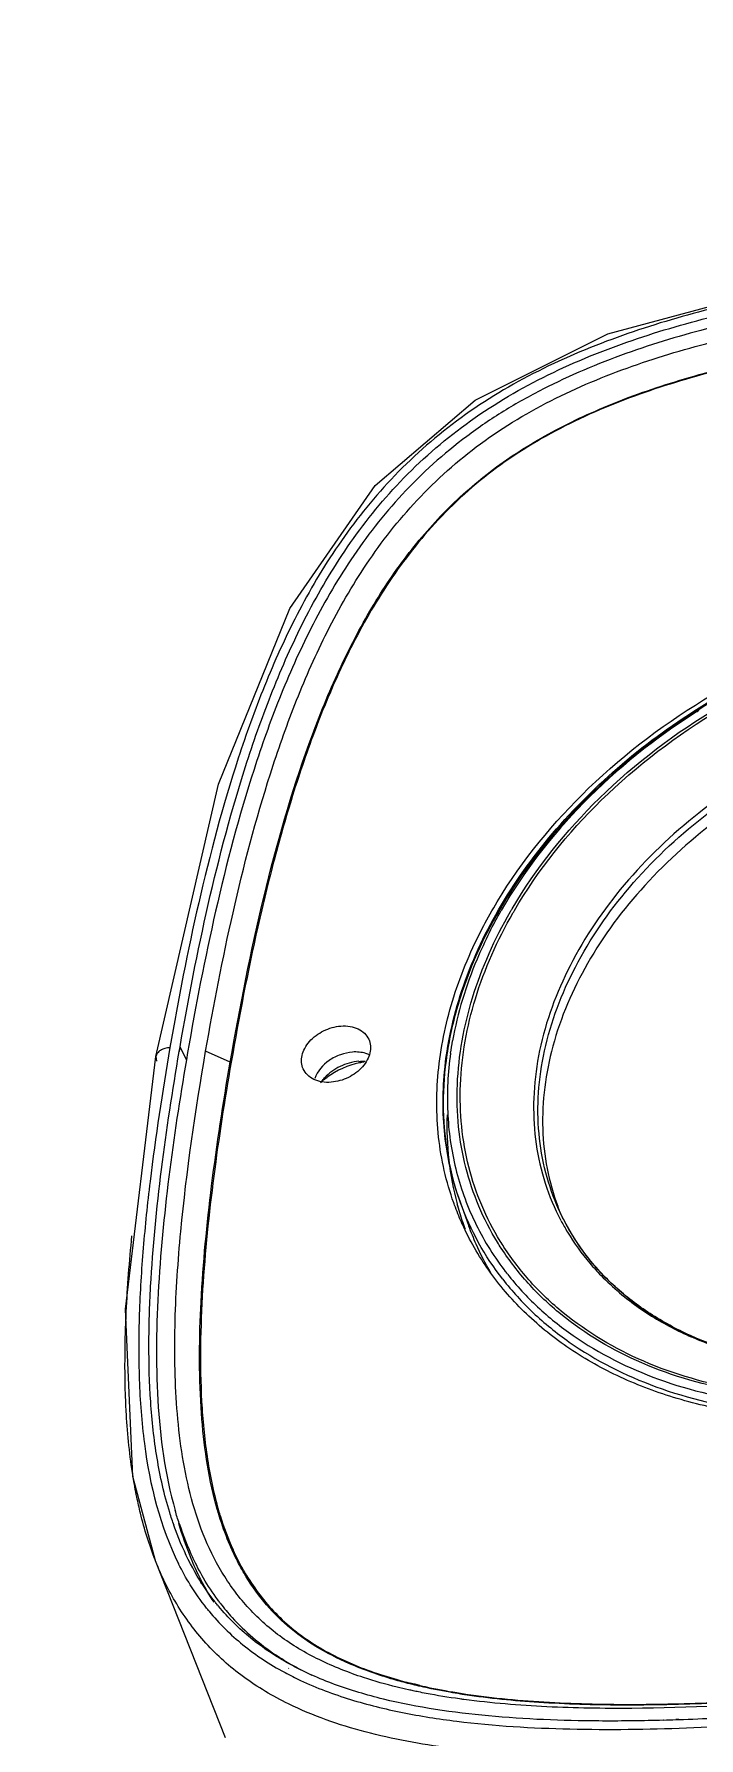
# Model space of a CAD drawing. Header units: feet. Extents: x -99009 to 3252343, y -11094690 to 9035152.
# Drawn here: x 2462316.4 to 2462440.1, y -1912005 to -1911688 of the extents above; entities that cross this region are included whole.
import ezdxf

# ---------------------------------------------------------------- set-up
doc = ezdxf.new("R2010")
doc.units = ezdxf.units.FT
doc.layers.add('1', color=1, linetype='Continuous')
doc.layers.add('ASSEM_MEMBER_1', color=7, linetype='Continuous')

# ---------------------------------------------------------------- blocks, each defined once
blk = doc.blocks.new('CAMERA 01')
at = {"layer": 'ASSEM_MEMBER_1', "color": 7, "linetype": 'Continuous', "transparency": 33554684}
for p, q in [((1849197.34, -2604.89), (1849197.32, -2605.41)), ((1849197.42, -2604.87), (1849197.4, -2605.39)), ((1849197.27, -2607.72), (1849197.24, -2608.42)), ((1849197.26, -2607.73), (1849197.24, -2608.42)), ((1849292.01, -2627.54), (1849291.88, -2627.48)), ((1849292.23, -2627.06), (1849292.12, -2626.98)), ((1849293.57, -2645.36), (1849289.22, -2643.79)), ((1849290.04, -2644.95), (1849290.09, -2644.95)), ((1849290.04, -2644.95), (1849290.08, -2644.96)), ((1849290.09, -2644.97), (1849290.04, -2644.95)), ((1849203.81, -2653.02), (1849203.79, -2652.94)), ((1849203.81, -2653.02), (1849203.79, -2652.94)), ((1849206.28, -2678.2), (1849206.21, -2678.08)), ((1849207.05, -2677.47), (1849206.98, -2677.36)), ((1849194.08, -2689.17), (1849227.06, -2702.17)), ((1849319.48, -2688.02), (1849319.77, -2688.15)), ((1849319.77, -2688.15), (1849321.81, -2692.72)), ((1849320.25, -2696.3), (1849322.65, -2697.48)), ((1849321.78, -2697.63), (1849322.65, -2697.48)), ((1849321.78, -2697.61), (1849322.65, -2697.48)), ((1849227.06, -2702.17), (1849227.1, -2702.18)), ((1849273.84, -2707.66), (1849320.83, -2701.98)), ((1849320.83, -2701.98), (1849320.01, -2701.88))]:
    blk.add_line(p, q, dxfattribs=at)
for points in [[(1849320.84, -2701.98), (1849371.52, -2690.25), (1849404.18, -2676.95), (1849427, -2661.07), (1849442.89, -2642.45), (1849455.17, -2617.75), (1849464.43, -2583.18), (1849470.58, -2533.44)], [(1849227.06, -2702.17), (1849242.7, -2706.35), (1849273.84, -2707.66)]]:
    blk.add_lwpolyline(points, dxfattribs=at)
for centre, radius, start, end in [((1849325.59, -2577.31), 62.32, 200.463, 203.8077), ((1849278.35, -2533.48), 126.3, 327.3825, 327.7375), ((1849562.87, -2617.09), 365.73, 178.6419, 180.4151), ((1849619.26, -2618.32), 422.14, 178.2476, 178.5628), ((1849310.43, -2588.39), 43.27, 242.0875, 244.3124), ((1849309.65, -2588.5), 42.29, 242.889, 245.6927), ((1849309.91, -2587.93), 42.92, 242.9962, 245.6908), ((1849310.4, -2588.45), 43.2, 244.313, 244.6233), ((1849307.99, -2587.11), 42.87, 247.8441, 248.4829), ((1849307.99, -2587.1), 42.88, 248.483, 249.3924), ((1849313.09, -2595), 53, 231.784, 232.012), ((1849313, -2595.12), 52.85, 232.0118, 232.891), ((1849304.51, -2561.05), 85.97, 299.9618, 300.3397), ((1849304.38, -2561.01), 86.62, 300.0371, 300.4441), ((1849311.29, -2596.48), 51.99, 232.089, 250.0763), ((1849306.92, -2594.92), 51.98, 239.5148, 246.0862), ((1849312.69, -2595.28), 50.67, 237.01, 238.5176), ((1849312.7, -2595.01), 50.36, 237.0517, 238.5692), ((1849304.96, -2563.04), 86.15, 296.8542, 299.934), ((1849303.43, -2562.14), 89.17, 297.8282, 301.1613), ((1849306.86, -2595.02), 51.86, 246.0978, 250.1074), ((1849343.19, -2625.67), 143.3, 187.6827, 188.0019), ((1849329.34, -2627.67), 129.31, 187.9784, 190.7838), ((1849328.29, -2625.51), 127.67, 188.6134, 188.9954), ((1849307.01, -2595.42), 52.35, 249.4562, 249.7858), ((1849307.01, -2595.4), 52.37, 249.7859, 250.6756), ((1849311.12, -2597.37), 52.28, 245.6953, 246.1127), ((1849307.02, -2595.38), 52.39, 250.6755, 251.0903), ((1849311.15, -2597.3), 52.35, 246.1141, 249.8897), ((1849306.95, -2595.43), 52.33, 251.2001, 254.9782), ((1849307.15, -2594.98), 52.82, 251.1486, 254.9126), ((1849311.19, -2597.21), 52.45, 249.8893, 250.3801), ((1849312.39, -2583.83), 63.97, 278.115, 280.1656), ((1849312.36, -2630.76), 112.05, 190.856, 191.5803), ((1849308.01, -2631.65), 107.61, 191.5816, 192.124), ((1849304.72, -2632.35), 104.24, 192.1243, 192.6194), ((1849298.08, -2631.26), 96.91, 192.9522, 193.1927), ((1849296.49, -2631.63), 95.27, 193.1924, 193.5288), ((1849296.94, -2631.48), 95.59, 193.0255, 193.552), ((1849294.03, -2632.22), 92.74, 193.5277, 194.1173), ((1849293.83, -2632.23), 92.39, 193.5517, 194.1417), ((1849304.3, -2660.66), 15.75, 347.4127, 350.4748), ((1849311.61, -2663.6), 8.32, 355.6445, 3.5856), ((1849304.64, -2661.3), 15.15, 318.4639, 320.1854), ((1849311.4, -2664.67), 8.04, 306.4119, 312.5849), ((1849304.32, -2661.03), 15.57, 320.1974, 324.1573), ((1849248.39, -2653.77), 46.79, 211.638, 213.8778), ((1849247.76, -2646.22), 45.52, 239.6705, 245.7749), ((1849245.52, -2657.82), 42.31, 230.4332, 230.831), ((1849245.67, -2657.63), 42.55, 230.8317, 231.8592), ((1849244.89, -2656.45), 42.39, 232.5848, 233.6149), ((1849246.13, -2654.71), 44.52, 233.6652, 239.8798), ((1849253.53, -2631.21), 61.8, 252.918, 254.0901), ((1849253.58, -2631.06), 61.78, 252.9295, 254.1031), ((1849254.49, -2627.83), 65.32, 254.0964, 255.8183), ((1849245.67, -2658.07), 44.16, 230.6267, 231.5768), ((1849245.88, -2657.81), 44.48, 231.5827, 238.3818), ((1849244.79, -2652.16), 46.68, 236.9107, 242.8046), ((1849243.97, -2640.89), 56.83, 248.0662, 248.7427), ((1849243.75, -2639.39), 58.07, 249.0129, 249.5006), ((1849246.23, -2649.46), 49.74, 242.7546, 243.2309), ((1849248.58, -2650.48), 49.41, 239.8764, 244.8477), ((1849247.54, -2646.79), 52.72, 243.2683, 247.6131), ((1849248.17, -2654.1), 48.85, 238.3761, 243.6054), ((1849254.45, -2639.32), 62.94, 250.6522, 252.9666), ((1849254.21, -2636.04), 64.93, 251.8372, 254.0762)]:
    blk.add_arc(centre, radius, start, end, dxfattribs=at)
for points, knots in [([(1849319.77, -2688.15), (1849330.12, -2686.35), (1849350.12, -2682.37), (1849374.24, -2675.5), (1849391.78, -2668.43), (1849403.53, -2662.44), (1849413.96, -2655.51), (1849423.03, -2647.6), (1849430.78, -2638.53), (1849437.3, -2628.04), (1849442.79, -2615.99), (1849447.37, -2602.28), (1849451.06, -2586.99), (1849455.07, -2564.14), (1849456.87, -2546.26), (1849457.79, -2534.02)], [0, 0, 0, 0, 0.135017, 0.261963, 0.321501, 0.377898, 0.431135, 0.482048, 0.532087, 0.583946, 0.640206, 0.70192, 0.769431, 0.842169, 1, 1, 1, 1]), ([(1849457.65, -2534.04), (1849456.87, -2544.3), (1849455.38, -2559.73), (1849452.2, -2580.24), (1849448.96, -2595.7), (1849444.54, -2611.02), (1849438.45, -2625.85), (1849430.22, -2639.45), (1849419.73, -2650.79), (1849407.91, -2659.67), (1849395.51, -2666.53), (1849382.92, -2671.94), (1849370.28, -2676.33), (1849357.63, -2679.96), (1849340.86, -2684.05), (1849328.21, -2686.51), (1849319.78, -2687.97)], [0, 0, 0, 0, 0.132355, 0.199347, 0.26702, 0.335431, 0.404332, 0.472695, 0.538778, 0.601798, 0.662183, 0.720699, 0.777934, 0.834266, 0.889953, 1, 1, 1, 1]), ([(1849465.76, -2534.08), (1849464.95, -2544.8), (1849463.38, -2560.94), (1849459.99, -2582.38), (1849456.53, -2598.53), (1849451.78, -2614.53), (1849446.36, -2627.43), (1849440.93, -2637.19), (1849434.78, -2646.26), (1849425.84, -2656.22), (1849413.6, -2665.78), (1849400.7, -2673.21), (1849387.56, -2679.06), (1849370.08, -2685.28), (1849348.09, -2691.09), (1849330.37, -2694.55), (1849321.56, -2696.08)], [0, 0, 0, 0, 0.132166, 0.199088, 0.266707, 0.335058, 0.403859, 0.438184, 0.472186, 0.538372, 0.601627, 0.662234, 0.72088, 0.778162, 0.890107, 1, 1, 1, 1]), ([(1849321.81, -2692.72), (1849330.44, -2691.22), (1849347.79, -2687.84), (1849369.33, -2682.19), (1849386.45, -2676.17), (1849399.33, -2670.53), (1849411.99, -2663.37), (1849424.03, -2654.13), (1849434.69, -2642.43), (1849443.14, -2628.52), (1849449.43, -2613.36), (1849454.03, -2597.68), (1849457.38, -2581.86), (1849460.67, -2560.86), (1849462.21, -2545.06), (1849463, -2534.56)], [0, 0, 0, 0, 0.109969, 0.22194, 0.279202, 0.337788, 0.398295, 0.461446, 0.527589, 0.595903, 0.664753, 0.733137, 0.800784, 0.86774, 1, 1, 1, 1]), ([(1849469.18, -2534.2), (1849468.36, -2545.16), (1849466.74, -2561.63), (1849463.25, -2583.5), (1849459.68, -2599.94), (1849454.81, -2616.15), (1849448.21, -2631.77), (1849439.46, -2646.08), (1849428.62, -2658.31), (1849416.31, -2668.11), (1849403.27, -2675.79), (1849389.91, -2681.83), (1849372.09, -2688.27), (1849349.63, -2694.25), (1849331.51, -2697.8), (1849322.5, -2699.36)], [0, 0, 0, 0, 0.132681, 0.199766, 0.26743, 0.335631, 0.404014, 0.471646, 0.53729, 0.600293, 0.660889, 0.719652, 0.777125, 0.889551, 1, 1, 1, 1]), ([(1849322.65, -2697.48), (1849331.5, -2695.94), (1849349.32, -2692.46), (1849371.43, -2686.61), (1849389.01, -2680.33), (1849402.22, -2674.43), (1849415.18, -2666.93), (1849427.47, -2657.29), (1849438.32, -2645.16), (1849447.02, -2630.89), (1849453.55, -2615.36), (1849458.33, -2599.28), (1849461.82, -2583.04), (1849465.24, -2561.48), (1849466.82, -2545.25), (1849467.63, -2534.47)], [0, 0, 0, 0, 0.109883, 0.221828, 0.279122, 0.337789, 0.398427, 0.461711, 0.527911, 0.596169, 0.664961, 0.733311, 0.800929, 0.867847, 1, 1, 1, 1]), ([(1849385.61, -2542.53), (1849384.64, -2555.43), (1849379.19, -2574.77), (1849365.86, -2597.01), (1849353.24, -2611.24), (1849338.78, -2622.04), (1849323.27, -2628.75), (1849309.97, -2630.52), (1849299.92, -2629.43), (1849295.17, -2628.09), (1849292.9, -2627.24)], [0, 0, 0, 0, 0.272637, 0.410652, 0.54434, 0.670658, 0.787974, 0.896697, 0.9488, 1, 1, 1, 1]), ([(1849404.6, -2543.31), (1849403.41, -2558.76), (1849396.88, -2581.91), (1849380.95, -2608.57), (1849365.86, -2625.65), (1849348.58, -2638.66), (1849332.8, -2645.58), (1849320.14, -2648.22), (1849310.95, -2648.77), (1849302.02, -2647.89), (1849296.31, -2646.36), (1849293.57, -2645.36)], [0, 0, 0, 0, 0.272371, 0.410248, 0.543857, 0.670182, 0.787577, 0.843084, 0.896691, 0.948814, 1, 1, 1, 1]), ([(1849347.94, -2635.25), (1849355.45, -2630.86), (1849369.63, -2619.42), (1849386.31, -2597.36), (1849397.93, -2571.66), (1849401.7, -2553.11), (1849402.4, -2543.88)], [0, 0, 0, 0, 0.237193, 0.489607, 0.747572, 1, 1, 1, 1]), ([(1849348.27, -2635.68), (1849355.81, -2631.25), (1849370.04, -2619.74), (1849386.78, -2597.57), (1849398.44, -2571.75), (1849402.22, -2553.12), (1849402.92, -2543.84)], [0, 0, 0, 0, 0.237263, 0.489685, 0.747613, 1, 1, 1, 1]), ([(1849349.58, -2638.44), (1849357.31, -2633.77), (1849371.87, -2621.78), (1849389.02, -2598.85), (1849400.99, -2572.24), (1849404.92, -2553.06), (1849405.67, -2543.51)], [0, 0, 0, 0, 0.237688, 0.490086, 0.747766, 1, 1, 1, 1]), ([(1849388.33, -2546.12), (1849386.99, -2559.29), (1849380.91, -2578.89), (1849366.66, -2601.13), (1849353.4, -2615.08), (1849338.38, -2625.34), (1849324.83, -2630.38), (1849314.1, -2631.84), (1849306.37, -2631.7), (1849298.93, -2630.32), (1849294.24, -2628.59), (1849292.01, -2627.54)], [0, 0, 0, 0, 0.275182, 0.413588, 0.546979, 0.672424, 0.788596, 0.843546, 0.896738, 0.948681, 1, 1, 1, 1]), ([(1849292.25, -2627.04), (1849294.47, -2628.04), (1849299.13, -2629.68), (1849306.5, -2630.94), (1849314.15, -2630.99), (1849324.75, -2629.43), (1849338.12, -2624.34), (1849352.91, -2614.11), (1849365.97, -2600.27), (1849379.99, -2578.27), (1849385.97, -2558.92), (1849387.29, -2545.91)], [0, 0, 0, 0, 0.051292, 0.10326, 0.156513, 0.211543, 0.32788, 0.453421, 0.586804, 0.725111, 1, 1, 1, 1]), ([(1849317.93, -2648.3), (1849323.07, -2647.81), (1849333.57, -2645.48), (1849348.59, -2638.52), (1849362.8, -2628.33), (1849375.65, -2615.33), (1849386.68, -2600.02), (1849398.3, -2577.5), (1849403.3, -2558.78), (1849404.56, -2546.25)], [0, 0, 0, 0, 0.107869, 0.222471, 0.343925, 0.471321, 0.602976, 0.736702, 1, 1, 1, 1]), ([(1849262.72, -2565.31), (1849262.24, -2571.86), (1849262.63, -2584.63), (1849266.92, -2599.75), (1849272.54, -2610.06), (1849277.63, -2616.66), (1849283.58, -2622.13), (1849288.09, -2624.97), (1849290.43, -2626.16)], [0, 0, 0, 0, 0.278838, 0.536945, 0.658397, 0.775293, 0.888689, 1, 1, 1, 1]), ([(1849262.97, -2565.43), (1849262.48, -2571.98), (1849262.86, -2584.74), (1849267.1, -2599.84), (1849272.68, -2610.13), (1849277.71, -2616.69), (1849283.61, -2622.13), (1849288.07, -2624.96), (1849290.38, -2626.14)], [0, 0, 0, 0, 0.279997, 0.538575, 0.659926, 0.776485, 0.889341, 1, 1, 1, 1]), ([(1849253.65, -2569.5), (1849253.03, -2577.76), (1849253.42, -2590.11), (1849257.02, -2605.68), (1849261.07, -2616.22), (1849266.44, -2625.63), (1849273.06, -2633.72), (1849280.78, -2640.32), (1849286.6, -2643.65), (1849289.61, -2645.01)], [0, 0, 0, 0, 0.279404, 0.41145, 0.537891, 0.658999, 0.77552, 0.888659, 1, 1, 1, 1]), ([(1849279.34, -2637.5), (1849277.13, -2635.78), (1849272.91, -2631.94), (1849265.49, -2622.81), (1849258.44, -2608.87), (1849254.05, -2589.72), (1849253.84, -2576.18), (1849254.36, -2569.26)], [0, 0, 0, 0, 0.111471, 0.225858, 0.46593, 0.72423, 1, 1, 1, 1]), ([(1849280.3, -2636.64), (1849278.13, -2634.93), (1849274, -2631.12), (1849266.75, -2622.1), (1849259.86, -2608.36), (1849255.58, -2589.53), (1849255.37, -2576.21), (1849255.88, -2569.4)], [0, 0, 0, 0, 0.111496, 0.225927, 0.466075, 0.72436, 1, 1, 1, 1]), ([(1849257.13, -2573.3), (1849256.88, -2580.05), (1849257.64, -2593.19), (1849262.84, -2611.53), (1849270.55, -2624.59), (1849278.4, -2632.89), (1849282.81, -2636.28), (1849285.1, -2637.77)], [0, 0, 0, 0, 0.276345, 0.534165, 0.773595, 0.888028, 1, 1, 1, 1]), ([(1849257.47, -2573.16), (1849257.22, -2579.87), (1849257.98, -2592.94), (1849263.16, -2611.19), (1849270.83, -2624.17), (1849278.64, -2632.41), (1849283.03, -2635.79), (1849285.31, -2637.27)], [0, 0, 0, 0, 0.276359, 0.53418, 0.773602, 0.888029, 1, 1, 1, 1]), ([(1849201.21, -2665.92), (1849200.23, -2662.75), (1849198.61, -2656.2), (1849196.47, -2642.59), (1849195.41, -2624.92), (1849195.68, -2603.32), (1849196.55, -2588.8), (1849197.09, -2581.5)], [0, 0, 0, 0, 0.117069, 0.237665, 0.486292, 0.741257, 1, 1, 1, 1]), ([(1849200.87, -2581.47), (1849200.09, -2592.16), (1849199.28, -2608.15), (1849199.63, -2629.3), (1849200.49, -2639.71), (1849201.18, -2644.82)], [0, 0, 0, 0, 0.50693, 0.755996, 1, 1, 1, 1]), ([(1849201.36, -2581.4), (1849200.55, -2592.79), (1849199.78, -2609.31), (1849200.42, -2630.42), (1849201.37, -2640.08), (1849202.06, -2644.63)], [0, 0, 0, 0, 0.540716, 0.782184, 1, 1, 1, 1]), ([(1849202.34, -2645.45), (1849201.53, -2640.31), (1849200.51, -2629.81), (1849200.1, -2613.87), (1849200.48, -2597.69), (1849201.12, -2586.85), (1849201.5, -2581.41)], [0, 0, 0, 0, 0.243321, 0.492329, 0.744954, 1, 1, 1, 1]), ([(1849198.31, -2585.91), (1849198.2, -2587.49), (1849197.79, -2593.82), (1849197.49, -2600.15), (1849197.34, -2604.89)], [0, 0, 0, 0, 0.250865, 1, 1, 1, 1]), ([(1849384.73, -2601.56), (1849379.92, -2609.07), (1849369.03, -2622.72), (1849355.22, -2633.51), (1849347.95, -2637.7)], [0, 0, 0, 0, 0.515366, 1, 1, 1, 1]), ([(1849273.95, -2612.07), (1849273.43, -2611.33), (1849271.4, -2608.27), (1849269.69, -2605), (1849268.57, -2602.47)], [0, 0, 0, 0, 0.245382, 1, 1, 1, 1]), ([(1849190.45, -2614.77), (1849190.41, -2620.3), (1849190.58, -2631.26), (1849191.89, -2647.48), (1849194.73, -2663.05), (1849198.16, -2672.91), (1849200.39, -2677.45)], [0, 0, 0, 0, 0.259217, 0.514188, 0.762361, 1, 1, 1, 1]), ([(1849282.29, -2621.28), (1849281.51, -2620.62), (1849278.44, -2617.83), (1849275.74, -2614.63), (1849273.95, -2612.07)], [0, 0, 0, 0, 0.246058, 1, 1, 1, 1]), ([(1849197.15, -2619.74), (1849197.2, -2626.58), (1849197.73, -2640.02), (1849200.14, -2656.53), (1849203.79, -2668.83), (1849207.5, -2677.21), (1849212.36, -2684.55), (1849216.41, -2688.65), (1849218.57, -2690.43)], [0, 0, 0, 0, 0.26964, 0.52993, 0.654735, 0.77473, 0.889543, 1, 1, 1, 1]), ([(1849290.17, -2626.62), (1849289.47, -2626.25), (1849286.71, -2624.69), (1849284.11, -2622.82), (1849282.29, -2621.28)], [0, 0, 0, 0, 0.248746, 1, 1, 1, 1]), ([(1849286.23, -2638.48), (1849288.38, -2639.8), (1849292.9, -2642.12), (1849300.15, -2644.54), (1849307.77, -2645.87), (1849318.43, -2646.16), (1849332.28, -2643.61), (1849342.68, -2638.92), (1849347.74, -2635.99)], [0, 0, 0, 0, 0.117271, 0.234754, 0.353665, 0.47511, 0.728508, 1, 1, 1, 1]), ([(1849286.44, -2637.98), (1849288.58, -2639.29), (1849293.06, -2641.58), (1849300.25, -2643.98), (1849307.8, -2645.29), (1849318.37, -2645.59), (1849332.11, -2643.07), (1849342.43, -2638.43), (1849347.45, -2635.54)], [0, 0, 0, 0, 0.117285, 0.234787, 0.353715, 0.47517, 0.728562, 1, 1, 1, 1]), ([(1849321.42, -2647.16), (1849317.8, -2647.67), (1849310.55, -2648.07), (1849299.89, -2646.59), (1849289.9, -2643.04), (1849283.9, -2639.37), (1849281.11, -2637.27)], [0, 0, 0, 0, 0.258177, 0.508088, 0.753809, 1, 1, 1, 1]), ([(1849343.88, -2639.9), (1849342.23, -2640.73), (1849335.77, -2643.74), (1849328.88, -2645.86), (1849323.68, -2646.79)], [0, 0, 0, 0, 0.25842, 1, 1, 1, 1]), ([(1849293.58, -2646.61), (1849297.5, -2648.01), (1849305.85, -2649.9), (1849318.92, -2649.81), (1849332.27, -2646.89), (1849340.85, -2643.22), (1849345.06, -2641)], [0, 0, 0, 0, 0.23479, 0.477222, 0.731509, 1, 1, 1, 1]), ([(1849202.19, -2645.47), (1849202.3, -2646.12), (1849202.71, -2648.63), (1849203.21, -2651.13), (1849203.64, -2652.98)], [0, 0, 0, 0, 0.257714, 1, 1, 1, 1]), ([(1849203.79, -2652.94), (1849203.65, -2652.33), (1849203.1, -2649.84), (1849202.64, -2647.34), (1849202.34, -2645.45)], [0, 0, 0, 0, 0.247933, 1, 1, 1, 1]), ([(1849309.93, -2647.83), (1849307.12, -2647.92), (1849301.54, -2647.72), (1849296.06, -2646.69), (1849293.4, -2645.98)], [0, 0, 0, 0, 0.505233, 1, 1, 1, 1]), ([(1849293.57, -2645.36), (1849297.39, -2646.74), (1849305.48, -2648.64), (1849313.78, -2648.69), (1849317.93, -2648.3)], [0, 0, 0, 0, 0.492765, 1, 1, 1, 1]), ([(1849202.99, -2655.13), (1849203.15, -2655.84), (1849203.81, -2658.64), (1849204.6, -2661.42), (1849205.27, -2663.46)], [0, 0, 0, 0, 0.252855, 1, 1, 1, 1]), ([(1849204.09, -2654.84), (1849204.34, -2655.86), (1849205.38, -2659.69), (1849206.69, -2663.45), (1849207.86, -2666.12)], [0, 0, 0, 0, 0.264225, 1, 1, 1, 1]), ([(1849224.77, -2685.51), (1849222.22, -2684.01), (1849218.58, -2681.32), (1849214.45, -2676.91), (1849210.71, -2671.81), (1849207.04, -2664.44), (1849205.07, -2658.09), (1849204.24, -2654.8)], [0, 0, 0, 0, 0.233819, 0.353716, 0.476516, 0.731906, 1, 1, 1, 1]), ([(1849324, -2662.38), (1849323.62, -2662.21), (1849322.77, -2661.99), (1849321.43, -2662.11), (1849320.1, -2662.64), (1849318.39, -2663.85), (1849316.73, -2666.1), (1849316.11, -2668.28), (1849316.03, -2669.38)], [0, 0, 0, 0, 0.103009, 0.211249, 0.32807, 0.454229, 0.725617, 1, 1, 1, 1]), ([(1849321.11, -2662.2), (1849321.22, -2662.43), (1849321.6, -2663.44), (1849321.69, -2664.56), (1849321.63, -2665.38)], [0, 0, 0, 0, 0.235858, 1, 1, 1, 1]), ([(1849326.47, -2667.57), (1849326.52, -2667), (1849326.48, -2665.89), (1849326.03, -2664.36), (1849325.2, -2663.13), (1849324.42, -2662.57), (1849324, -2662.38)], [0, 0, 0, 0, 0.280082, 0.53858, 0.775954, 1, 1, 1, 1]), ([(1849205.27, -2663.46), (1849206.2, -2666.28), (1849208.35, -2671.72), (1849212.73, -2679.11), (1849218.28, -2685.25), (1849224.8, -2690), (1849231.95, -2693.46), (1849242.09, -2696.64), (1849255.46, -2698.49), (1849271.82, -2698.67), (1849294.05, -2697.12), (1849310.7, -2694.65), (1849321.81, -2692.72)], [0, 0, 0, 0, 0.06751, 0.132077, 0.193952, 0.254126, 0.313723, 0.373496, 0.494657, 0.618377, 0.744173, 1, 1, 1, 1]), ([(1849321.63, -2665.38), (1849321.57, -2666.15), (1849321.23, -2667.69), (1849319.87, -2670.35), (1849318.08, -2671.95), (1849316.74, -2672.43)], [0, 0, 0, 0, 0.258524, 0.521523, 1, 1, 1, 1]), ([(1849319.91, -2664.23), (1849319.82, -2665.43), (1849319.15, -2667.79), (1849317.72, -2669.78), (1849316.84, -2670.59)], [0, 0, 0, 0, 0.501942, 1, 1, 1, 1]), ([(1849206.21, -2678.08), (1849205.7, -2677.14), (1849203.73, -2673.22), (1849202.19, -2669.09), (1849201.21, -2665.92)], [0, 0, 0, 0, 0.244404, 1, 1, 1, 1]), ([(1849207.86, -2666.12), (1849208.79, -2668.26), (1849210.84, -2672.28), (1849214.73, -2677.66), (1849219.34, -2682.17), (1849222.86, -2684.6), (1849224.7, -2685.68)], [0, 0, 0, 0, 0.26629, 0.51444, 0.755399, 1, 1, 1, 1]), ([(1849318.5, -2674.57), (1849318.88, -2674.74), (1849319.72, -2674.96), (1849321.07, -2674.84), (1849322.4, -2674.31), (1849324.11, -2673.1), (1849325.77, -2670.85), (1849326.39, -2668.67), (1849326.47, -2667.57)], [0, 0, 0, 0, 0.103009, 0.211249, 0.32807, 0.454229, 0.725617, 1, 1, 1, 1]), ([(1849316.03, -2669.38), (1849315.98, -2669.95), (1849316.02, -2671.06), (1849316.47, -2672.59), (1849317.3, -2673.82), (1849318.08, -2674.38), (1849318.5, -2674.57)], [0, 0, 0, 0, 0.280082, 0.53858, 0.775954, 1, 1, 1, 1]), ([(1849208.56, -2678.31), (1849208.3, -2677.9), (1849207.29, -2676.2), (1849206.38, -2674.44), (1849205.74, -2673.1)], [0, 0, 0, 0, 0.247231, 1, 1, 1, 1]), ([(1849200.39, -2677.45), (1849201.83, -2680.38), (1849205.11, -2685.91), (1849211.43, -2692.97), (1849218.84, -2698.44), (1849224.28, -2701.07), (1849227.06, -2702.17)], [0, 0, 0, 0, 0.262692, 0.51476, 0.759166, 1, 1, 1, 1]), ([(1849217.66, -2692.2), (1849215.37, -2690.33), (1849211.08, -2686.01), (1849207.75, -2680.91), (1849206.28, -2678.2)], [0, 0, 0, 0, 0.490017, 1, 1, 1, 1]), ([(1849219.14, -2690.12), (1849218.22, -2689.42), (1849214.61, -2686.41), (1849211.52, -2682.79), (1849209.55, -2679.85)], [0, 0, 0, 0, 0.245366, 1, 1, 1, 1]), ([(1849224.7, -2685.68), (1849225.04, -2685.88), (1849226.45, -2686.68), (1849227.89, -2687.4), (1849229, -2687.89)], [0, 0, 0, 0, 0.246527, 1, 1, 1, 1]), ([(1849229, -2687.88), (1849230.57, -2688.54), (1849232.72, -2689.32), (1849234.89, -2689.97), (1849235.44, -2690.13)], [0, 0, 0, 0, 0.749437, 1, 1, 1, 1]), ([(1849229, -2687.89), (1849229.5, -2688.12), (1849231.59, -2689.02), (1849233.73, -2689.78), (1849235.38, -2690.29)], [0, 0, 0, 0, 0.244074, 1, 1, 1, 1]), ([(1849319.78, -2687.97), (1849312.73, -2689.2), (1849298.68, -2691.4), (1849281.06, -2693.25), (1849267.06, -2693.83), (1849256.72, -2693.67), (1849246.54, -2692.73), (1849239.89, -2691.4), (1849236.66, -2690.48)], [0, 0, 0, 0, 0.256292, 0.509348, 0.634261, 0.757791, 0.879732, 1, 1, 1, 1]), ([(1849238.48, -2691.16), (1849244.05, -2692.57), (1849256.35, -2694.12), (1849275.9, -2693.89), (1849297.34, -2691.77), (1849312.14, -2689.48), (1849319.77, -2688.15)], [0, 0, 0, 0, 0.210673, 0.451076, 0.71607, 1, 1, 1, 1]), ([(1849219.39, -2691.1), (1849220.01, -2691.58), (1849222.5, -2693.43), (1849225.19, -2695.01), (1849227.26, -2696.05)], [0, 0, 0, 0, 0.251537, 1, 1, 1, 1]), ([(1849321.56, -2696.08), (1849314.33, -2697.33), (1849299.94, -2699.59), (1849278.36, -2701.82), (1849257.08, -2702.22), (1849243.05, -2700.38), (1849236.4, -2698.48)], [0, 0, 0, 0, 0.256477, 0.509655, 0.758058, 1, 1, 1, 1]), ([(1849322.5, -2699.36), (1849314.24, -2700.8), (1849301.84, -2702.71), (1849285.28, -2704.46), (1849273, -2705.23), (1849260.83, -2705.3), (1849245.09, -2704.16), (1849233.4, -2701.31), (1849226.45, -2697.85)], [0, 0, 0, 0, 0.258602, 0.386438, 0.512969, 0.637892, 0.760886, 1, 1, 1, 1]), ([(1849236.01, -2699.5), (1849239.32, -2700.52), (1849246.16, -2702.04), (1849256.65, -2703.16), (1849267.32, -2703.44), (1849281.77, -2702.95), (1849299.98, -2701.13), (1849314.5, -2698.89), (1849321.78, -2697.63)], [0, 0, 0, 0, 0.120216, 0.242059, 0.365513, 0.490388, 0.743505, 1, 1, 1, 1]), ([(1849322.5, -2699.36), (1849322.48, -2699.67), (1849322.38, -2700.28), (1849322.05, -2701.1), (1849321.53, -2701.73), (1849321.06, -2701.94), (1849320.84, -2701.98)], [0, 0, 0, 0, 0.28264, 0.552699, 0.791628, 1, 1, 1, 1]), ([(1849227.1, -2702.18), (1849229.96, -2703.31), (1849233.89, -2704.52), (1849237.89, -2705.41), (1849238.89, -2705.62)], [0, 0, 0, 0, 0.749296, 1, 1, 1, 1]), ([(1849238.89, -2705.62), (1849240.16, -2705.88), (1849245.26, -2706.8), (1849250.43, -2707.31), (1849254.32, -2707.54)], [0, 0, 0, 0, 0.248797, 1, 1, 1, 1]), ([(1849268.67, -2707.72), (1849270.23, -2707.67), (1849276.51, -2707.43), (1849282.78, -2706.94), (1849287.47, -2706.47)], [0, 0, 0, 0, 0.248774, 1, 1, 1, 1]), ([(1849254.32, -2707.54), (1849255.51, -2707.61), (1849260.29, -2707.82), (1849265.08, -2707.81), (1849268.67, -2707.72)], [0, 0, 0, 0, 0.248848, 1, 1, 1, 1])]:
    blk.add_open_spline(points, degree=3, knots=knots, dxfattribs=at)
for points in [[(1849319.66, -2664.09), (1849319.18, -2666.25), (1849318.24, -2668.35), (1849316.94, -2670.15)], [(1849235.44, -2690.12), (1849233.28, -2689.45), (1849231.15, -2688.66), (1849229.08, -2687.73)], [(1849227.26, -2696.05), (1849229.31, -2697.07), (1849231.44, -2697.95), (1849233.6, -2698.71)], [(1849227.46, -2695.53), (1849229.58, -2696.41), (1849231.75, -2697.15), (1849233.95, -2697.78)], [(1849233.97, -2697.73), (1849231.79, -2697.02), (1849229.65, -2696.18), (1849227.58, -2695.21)]]:
    blk.add_open_spline(points, degree=3, dxfattribs=at)

msp = doc.modelspace()

# ---------------------------------------------------------------- linework, layer by layer
at = {"layer": '1'}
msp.add_arc((2520410.24778, -1978395.99612), 100000, 84.1346387202, 194.3871675539, dxfattribs=at)

# ---------------------------------------------------------------- block references
at = {"transparency": 33554684, "xscale": -1, "rotation": 270.0650517140734}
msp.add_blockref('CAMERA 01', (2467140.71628, -3761194.78554), dxfattribs=at)

doc.saveas('drawing.dxf')
